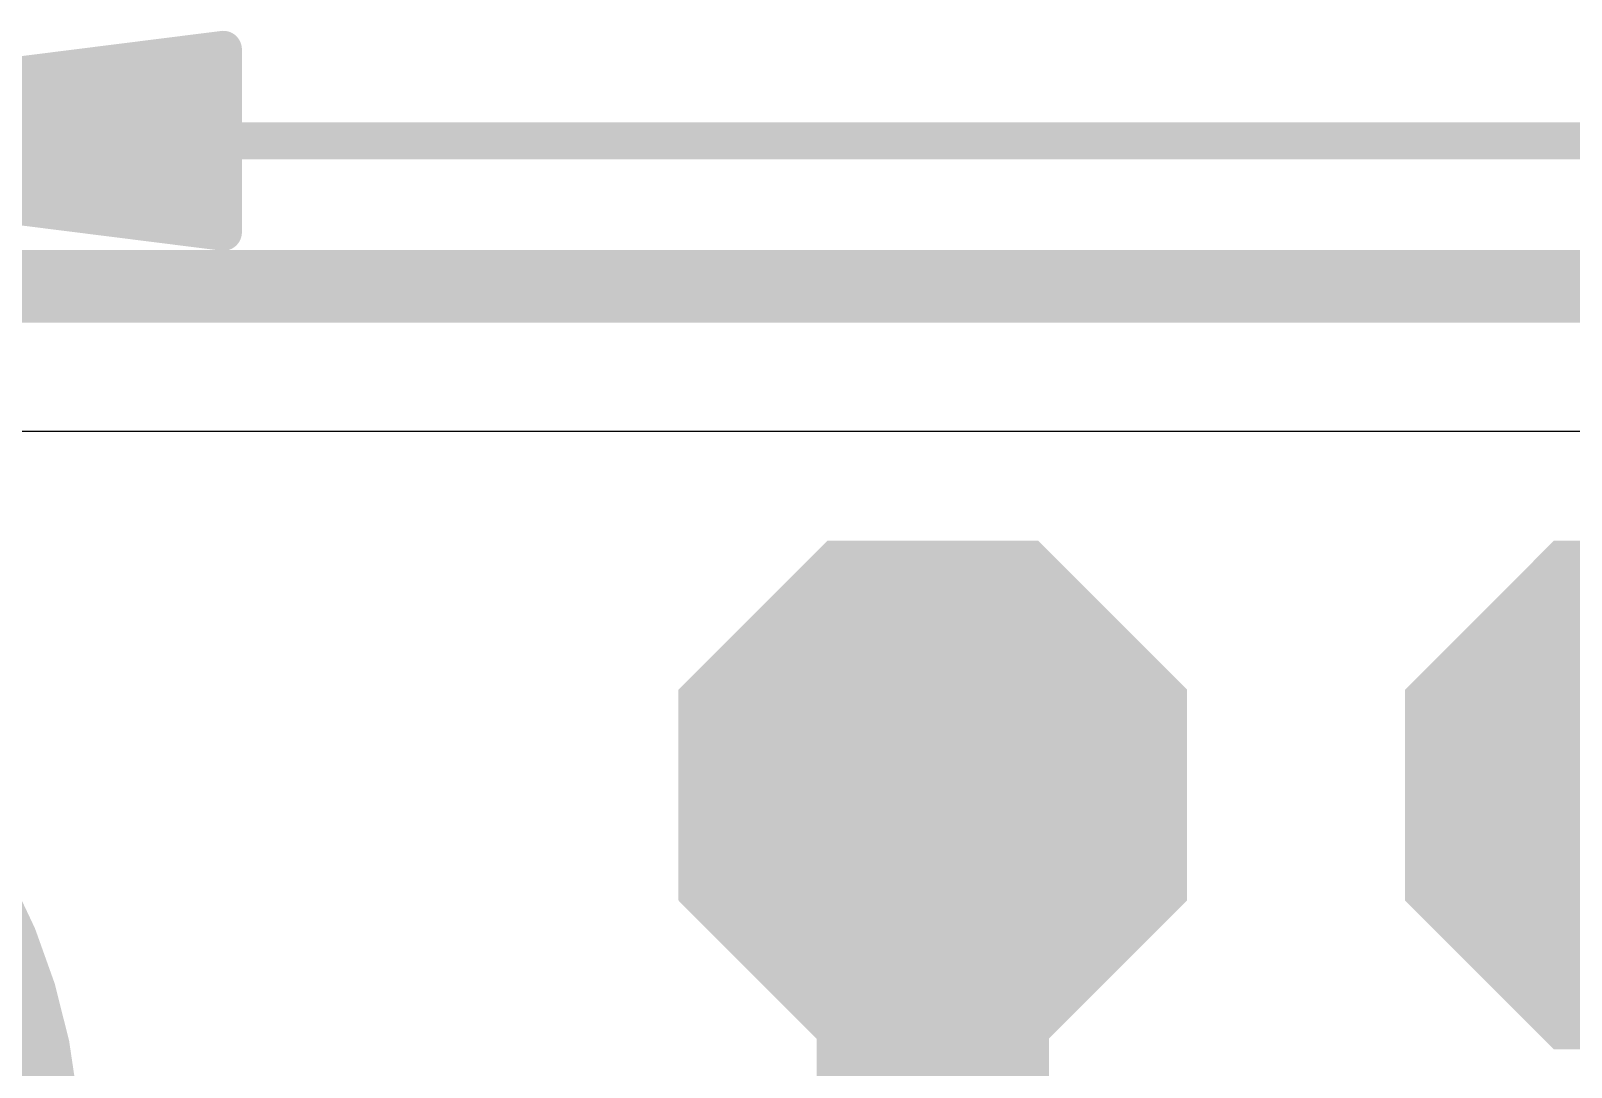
# Model space of a CAD drawing. Extents: x -12.8 to 36.1, y -7.3 to 38.5.
# Drawn here: x 4.47 to 9.85, y 19.37 to 22.99 of the extents above; entities that cross this region are included whole.
import ezdxf

# ---------------------------------------------------------------- set-up
doc = ezdxf.new("R2010")
doc.units = 0
for name, color, linetype in [('1', 12, 'CONTINUOUS'), ('16', 132, 'CONTINUOUS'), ('17', 110, 'CONTINUOUS'), ('20', 53, 'CONTINUOUS'), ('21', 40, 'CONTINUOUS'), ('47', 253, 'CONTINUOUS')]:
    doc.layers.add(name, color=color, linetype=linetype)

# ---------------------------------------------------------------- blocks, each defined once
blk = doc.blocks.new('OCTAGONP')
at = {"const_width": 0.5}
blk.add_lwpolyline([(-0.25, -0.1036), (-0.25, 0.1036), (-0.1036, 0.25), (0.1036, 0.25), (0.25, 0.1036), (0.25, -0.1036), (0.1036, -0.25), (-0.1036, -0.25), (-0.25, -0.1036), (-0.25, 0.1036)], dxfattribs=at)

msp = doc.modelspace()

# ---------------------------------------------------------------- linework, layer by layer
at = {"layer": '1', "const_width": 0.8128}
msp.add_lwpolyline([(7.62, 20.32), (7.62, 12.142)], dxfattribs=at)
at = {"layer": '1', "const_width": 0.4064}
msp.add_lwpolyline([(7.8232, 20.32, 1), (7.4168, 20.32)], format="xyb", dxfattribs=at)
at = {"layer": '16', "const_width": 0.254}
msp.add_lwpolyline([(28.575, 22.098), (0, 22.098)], dxfattribs=at)
at = {"layer": '20'}
msp.add_line((25.781, 21.59), (2.54, 21.59), dxfattribs=at)
at = {"layer": '21', "const_width": 0.2032}
msp.add_lwpolyline([(2.54, 17.05, 1), (2.54, 21.05, 1), (2.54, 17.05)], format="xyb", dxfattribs=at)
at = {"layer": '47', "const_width": 0.13}
for points in [[(2.605, 22.606), (5.14, 22.9252)], [(5.14, 22.9252), (5.14, 22.2868)], [(2.605, 22.606), (5.14, 22.866)], [(2.605, 22.606), (5.14, 22.736)], [(2.605, 22.606), (14.8871, 22.606)], [(5.14, 22.2868), (2.605, 22.606)], [(5.14, 22.476), (2.605, 22.606)], [(5.14, 22.346), (2.605, 22.606)]]:
    msp.add_lwpolyline(points, dxfattribs=at)
at = {"layer": '47', "const_width": 0.065}
for points in [[(5.1725, 22.9252, 1), (5.1075, 22.9252)], [(5.1441, 22.893, 1), (5.1359, 22.9575)], [(5.1433, 22.8337, 1), (5.1367, 22.8983)], [(5.1417, 22.7035, 1), (5.1383, 22.7685)], [(5.1383, 22.4435, 1), (5.1417, 22.5085)], [(5.1367, 22.3137, 1), (5.1433, 22.3783)], [(5.1359, 22.2545, 1), (5.1441, 22.319)], [(5.1075, 22.2868, 1), (5.1725, 22.2868)]]:
    msp.add_lwpolyline(points, format="xyb", dxfattribs=at)

# ---------------------------------------------------------------- block references
at = {"layer": '17', "xscale": 1.778, "yscale": 1.778, "rotation": 90}
for p in [(7.62, 20.32), (7.62, 20.32), (10.16, 20.32), (10.16, 20.32)]:
    msp.add_blockref('OCTAGONP', p, dxfattribs=at)

doc.saveas('drawing.dxf')
